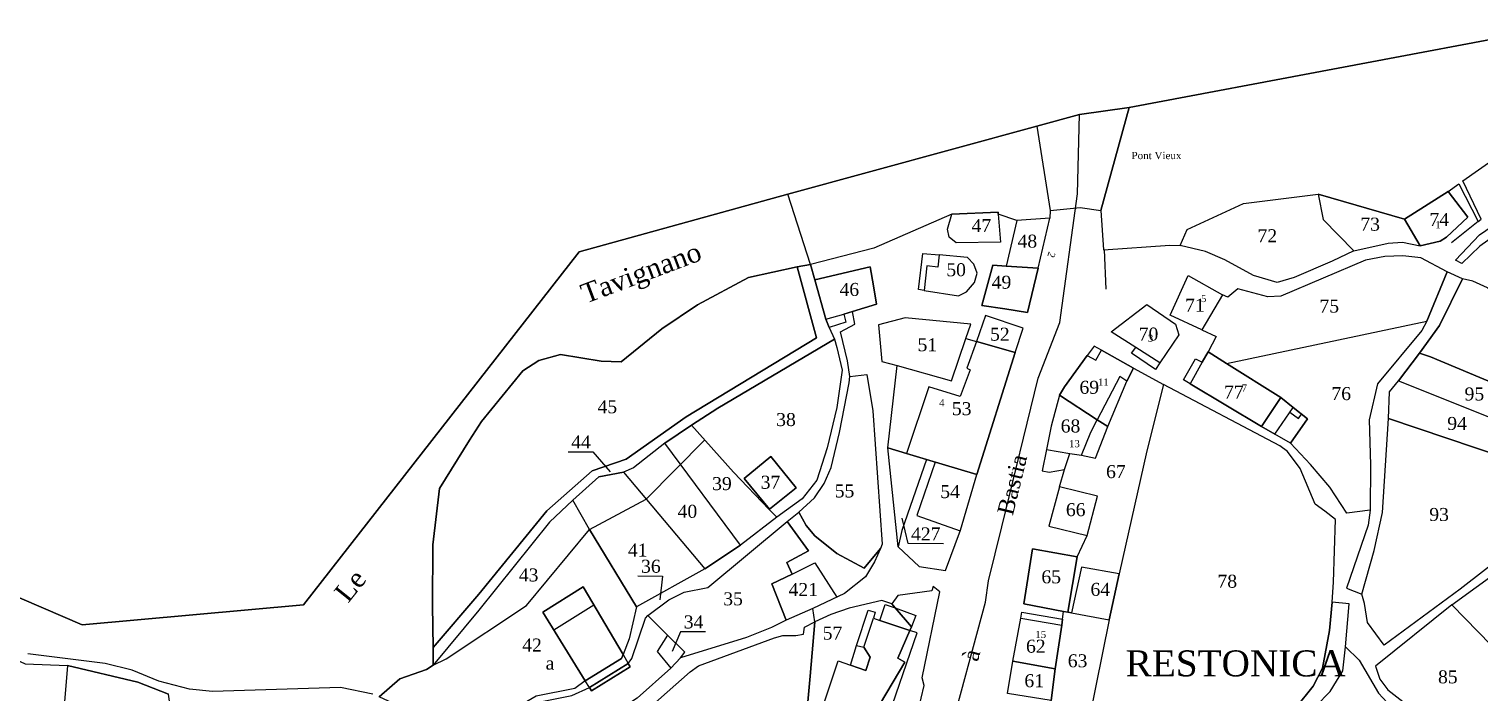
# Model space of a CAD drawing. Extents: x 1207165 to 1207735, y 6152763 to 6153552.
# Drawn here: x 1207288.2 to 1207511.6, y 6153345.3 to 6153447.5 of the extents above; entities that cross this region are included whole.
import ezdxf

# ---------------------------------------------------------------- set-up
doc = ezdxf.new("R2010")
doc.units = 0
doc.linetypes.add('CONTINU', pattern=[0])
for name, color, linetype in [('1LIEUDIT', 7, 'CONTINU'), ('1PARCELLE', 7, 'CONTINU'), ('1SECTION', 7, 'CONTINU'), ('1SUBDFISC', 7, 'CONTINU'), ('1SUBDSECT', 7, 'CONTINU'), ('1TRONFLUV', 7, 'CONTINU'), ('1TROUPARCELLE', 7, 'CONTINU'), ('1ZONCOMM', 7, 'CONTINU'), ('3BATIDUR', 7, 'CONTINU'), ('3BATILEGER', 7, 'CONTINU'), ('3CHEMIN', 7, 'CONTINU'), ('3ENSIMMO', 7, 'CONTINU'), ('3FISCLINE', 7, 'CONTINUOUS'), ('3FLECHEPAR', 7, 'CONTINU'), ('3LIEUDITTEX', 7, 'CONTINU'), ('3LIMNONPARC', 7, 'CONTINU'), ('3NUMVOIE', 7, 'CONTINU'), ('3PARCELLETEX', 7, 'CONTINU'), ('3PONT', 7, 'CONTINU'), ('3SENTIER', 7, 'CONTINU'), ('3SUBDFISCTEX', 7, 'CONTINU'), ('3TRONFLUVTEX', 7, 'CONTINU'), ('3ZONCOMMTEX', 7, 'CONTINU')]:
    doc.layers.add(name, color=color, linetype=linetype)
doc.styles.get("Standard").update_dxf_attribs({"font": 'Times New Roman'})

msp = doc.modelspace()

# ---------------------------------------------------------------- linework, layer by layer
at = {"layer": '1LIEUDIT'}
msp.add_lwpolyline([(1207407.59, 6153337.55), (1207408.52, 6153347.75), (1207409.27, 6153356.12), (1207408.97, 6153358.19), (1207404.83, 6153356.37), (1207404.83, 6153356.37), (1207402.61, 6153361.95), (1207405.76, 6153363.47), (1207404.94, 6153365.24), (1207408.29, 6153367.04), (1207404.98, 6153371.56), (1207406.77, 6153373), (1207409.22, 6153375.2), (1207410.67, 6153377.42), (1207411.77, 6153379.89), (1207413.05, 6153385.27), (1207414.55, 6153392.95), (1207414.63, 6153393.89), (1207414.27, 6153396.35), (1207413.22, 6153400.78), (1207415.42, 6153401.97), (1207415.05, 6153403.94), (1207418.75, 6153405.04), (1207418.27, 6153407.89), (1207417.77, 6153410.8), (1207409.27, 6153408.78), (1207408.57, 6153411.17), (1207405.09, 6153422.02), (1207443.46, 6153432.49), (1207450.02, 6153434.29), (1207457.66, 6153435.36), (1207522.04, 6153447.45)], dxfattribs=at)
at = {"layer": '1PARCELLE'}
for points in [[(1207486.81, 6153422), (1207487.56, 6153418.08), (1207492.3, 6153413.25), (1207488.93, 6153411.67), (1207483.1, 6153409.19), (1207480.45, 6153408.4), (1207476.84, 6153409.48), (1207472.41, 6153411.88), (1207469.46, 6153413.17), (1207465.54, 6153414.08), (1207466.62, 6153416.56), (1207475.27, 6153420.58), (1207486.81, 6153422)], [(1207502.5, 6153414.03), (1207500.1, 6153418.16), (1207486.81, 6153422), (1207487.56, 6153418.08), (1207492.3, 6153413.25), (1207497.57, 6153414.43), (1207499.8, 6153414.6), (1207502.5, 6153414.03)], [(1207502.5, 6153414.03), (1207500.1, 6153418.16), (1207506.84, 6153422.4), (1207509.85, 6153418.45), (1207506.54, 6153415.37), (1207505.57, 6153414.74), (1207502.5, 6153414.03)], [(1207437.49, 6153419.25), (1207437.5, 6153418.93), (1207437.85, 6153414.62), (1207431.02, 6153414.49), (1207429.93, 6153415.4), (1207429.69, 6153416.6), (1207430.34, 6153418.93), (1207437.49, 6153419.25)], [(1207438.75, 6153410.93), (1207441.21, 6153410.76), (1207443.65, 6153410.6), (1207445.48, 6153418.33), (1207440.38, 6153417.94), (1207438.75, 6153410.93)], [(1207426.53, 6153410.96), (1207426.1, 6153407.15), (1207431.41, 6153406.32), (1207432.63, 6153406.96), (1207433.86, 6153408.37), (1207434.26, 6153409.82), (1207433.73, 6153411.22), (1207432.77, 6153412.27), (1207428.41, 6153412.64), (1207428.21, 6153410.78), (1207426.53, 6153410.96)], [(1207472.66, 6153395.94), (1207503.54, 6153402.44), (1207506.64, 6153410.05), (1207502.59, 6153412.18), (1207499.83, 6153412.5), (1207497.08, 6153412.41), (1207494.07, 6153411.84), (1207481.06, 6153406.28), (1207479.04, 6153406.18), (1207474.44, 6153407.42), (1207472.88, 6153406.12), (1207472.07, 6153406.51), (1207468.89, 6153401.1), (1207471.09, 6153400.09), (1207469.84, 6153397.72), (1207472.66, 6153395.94)], [(1207406.52, 6153410.83), (1207409.53, 6153399.89), (1207389.45, 6153387.69), (1207380.18, 6153381.18), (1207374.97, 6153379.38), (1207367.98, 6153373.21), (1207357.49, 6153360.4), (1207350.49, 6153352.16), (1207350.34, 6153358.63), (1207350.42, 6153367.98), (1207351.45, 6153376.68), (1207356.04, 6153384.09), (1207357.91, 6153386.98), (1207364.28, 6153394.8), (1207366.74, 6153396.37), (1207370.1, 6153397.32), (1207376.36, 6153396.25), (1207379.41, 6153396.15), (1207385.67, 6153401.27), (1207391.17, 6153404.94), (1207399.02, 6153409.14), (1207406.52, 6153410.83)], [(1207411.44, 6153401.47), (1207412.29, 6153399.64), (1207394.3, 6153389.01), (1207390.28, 6153386.41), (1207386.14, 6153383.66), (1207381.34, 6153379.82), (1207379.77, 6153379.18), (1207375.96, 6153378.47), (1207371.99, 6153374.84), (1207368.36, 6153371.48), (1207357.48, 6153357.92), (1207350.45, 6153349.46), (1207350.49, 6153352.16), (1207357.49, 6153360.4), (1207367.98, 6153373.21), (1207374.97, 6153379.38), (1207380.18, 6153381.18), (1207389.45, 6153387.69), (1207409.53, 6153399.89), (1207406.52, 6153410.83), (1207408.57, 6153411.17), (1207409.27, 6153408.78), (1207410.96, 6153402.72), (1207411.44, 6153401.47)], [(1207415.05, 6153403.94), (1207413.72, 6153403.54), (1207414.01, 6153402.27), (1207411.44, 6153401.47), (1207410.96, 6153402.72), (1207409.27, 6153408.78), (1207417.77, 6153410.8), (1207418.27, 6153407.89), (1207418.75, 6153405.04), (1207415.05, 6153403.94)], [(1207438.75, 6153410.93), (1207441.21, 6153410.76), (1207443.65, 6153410.6), (1207442.03, 6153403.78), (1207438.55, 6153404.32), (1207435, 6153404.85), (1207436.69, 6153411.07), (1207438.75, 6153410.93)], [(1207472.07, 6153406.51), (1207468.89, 6153401.1), (1207463.98, 6153403.37), (1207466.74, 6153409.45), (1207472.07, 6153406.51)], [(1207522.12, 6153389.38), (1207530.12, 6153399.33), (1207528.37, 6153399.73), (1207522.67, 6153401.72), (1207516.19, 6153404.44), (1207512.85, 6153407.59), (1207510.62, 6153408.6), (1207509, 6153408.97), (1207505.48, 6153401.76), (1207502.38, 6153397.49), (1207504.1, 6153396.93), (1207522.12, 6153389.38)], [(1207458.71, 6153398.38), (1207454.88, 6153400.8), (1207460.42, 6153405), (1207464.79, 6153401.95), (1207465.34, 6153400.32), (1207462.41, 6153396.03), (1207461.72, 6153395.01), (1207458.06, 6153397.5), (1207458.71, 6153398.38)], [(1207421.94, 6153395.6), (1207430.33, 6153393.22), (1207432.54, 6153399.77), (1207433.28, 6153401.97), (1207423.19, 6153402.97), (1207419.05, 6153401.88), (1207419.58, 6153396.24), (1207421.94, 6153395.6)], [(1207434.14, 6153399.33), (1207440.14, 6153397.62), (1207441.33, 6153401.38), (1207435.55, 6153403.29), (1207434.14, 6153399.33)], [(1207472.66, 6153395.94), (1207503.54, 6153402.44), (1207502.76, 6153401.01), (1207495.93, 6153392.77), (1207494.63, 6153387.22), (1207494.87, 6153380.28), (1207494.82, 6153373.32), (1207491.19, 6153372.88), (1207488.59, 6153376.85), (1207485.63, 6153380.35), (1207482.55, 6153383.63), (1207485.16, 6153387.37), (1207482.94, 6153389.16), (1207481.06, 6153390.68), (1207472.66, 6153395.94)], [(1207402.22, 6153373.41), (1207396.75, 6153379.15), (1207390.28, 6153386.41), (1207394.3, 6153389.01), (1207412.29, 6153399.64), (1207412.67, 6153398.38), (1207413.47, 6153394.87), (1207412.64, 6153389.14), (1207411.16, 6153382.9), (1207409.57, 6153377.96), (1207407.32, 6153375.09), (1207403.42, 6153372.22), (1207402.22, 6153373.41)], [(1207420.5, 6153382.93), (1207421.94, 6153395.6), (1207430.33, 6153393.22), (1207432.54, 6153399.77), (1207434.14, 6153399.33), (1207440.14, 6153397.62), (1207434.22, 6153378.82), (1207426.47, 6153381.12), (1207423.36, 6153382.04), (1207420.5, 6153382.93)], [(1207454.4, 6153386.19), (1207457.32, 6153393.2), (1207458.34, 6153395.21), (1207453.44, 6153397.95), (1207452.28, 6153398.57), (1207451.2, 6153397.14), (1207447.7, 6153392.34), (1207446.96, 6153391.02), (1207452.76, 6153387.26), (1207454.4, 6153386.19)], [(1207472.66, 6153395.94), (1207481.06, 6153390.68), (1207482.94, 6153389.16), (1207485.16, 6153387.37), (1207482.55, 6153383.63), (1207480.09, 6153385.03), (1207478.08, 6153386.23), (1207467.08, 6153392.76), (1207466.04, 6153393.4), (1207467.9, 6153396.62), (1207468.94, 6153396.1), (1207469.84, 6153397.72), (1207472.66, 6153395.94)], [(1207522.12, 6153389.38), (1207504.1, 6153396.93), (1207502.38, 6153397.49), (1207499.14, 6153393.22), (1207518.82, 6153385.38), (1207522.12, 6153389.38)], [(1207406.77, 6153373), (1207409.22, 6153375.2), (1207410.67, 6153377.42), (1207411.77, 6153379.89), (1207413.05, 6153385.27), (1207414.55, 6153392.95), (1207414.63, 6153393.89), (1207417.29, 6153394.23), (1207418.19, 6153388.61), (1207419.65, 6153368.06), (1207419.36, 6153367.42), (1207416.84, 6153364.4), (1207412.63, 6153366.62), (1207409.27, 6153369.34), (1207407.93, 6153370.95), (1207406.77, 6153373)], [(1207462.95, 6153392.66), (1207460.42, 6153382.48), (1207456.12, 6153363.52), (1207450.32, 6153364.56), (1207448.8, 6153357.52), (1207448.24, 6153357.58), (1207449.66, 6153366.13), (1207451.19, 6153369.43), (1207452.8, 6153375.49), (1207446.92, 6153376.92), (1207447.71, 6153379.6), (1207448.56, 6153382.07), (1207450.31, 6153381.78), (1207452.5, 6153381.31), (1207454.4, 6153386.19), (1207457.32, 6153393.2), (1207458.34, 6153395.21), (1207462.95, 6153392.66)], [(1207518.82, 6153385.38), (1207515.6, 6153381.38), (1207497.64, 6153387.43), (1207497.8, 6153391.55), (1207499.14, 6153393.22), (1207518.82, 6153385.38)], [(1207447.71, 6153379.6), (1207448.56, 6153382.07), (1207450.31, 6153381.78), (1207452.5, 6153381.31), (1207454.4, 6153386.19), (1207452.76, 6153387.26), (1207446.96, 6153391.02), (1207445.65, 6153386.25), (1207444.93, 6153382.65), (1207444.28, 6153379.37), (1207445.37, 6153379.15), (1207447.71, 6153379.6)], [(1207515.6, 6153381.38), (1207519.55, 6153378.64), (1207523.17, 6153375.86), (1207525.64, 6153375.31), (1207516.02, 6153366.84), (1207508.67, 6153361.17), (1207496.98, 6153352.51), (1207494.38, 6153356.03), (1207493.93, 6153358.94), (1207493.53, 6153360.39), (1207495.42, 6153367.09), (1207496.72, 6153372.95), (1207497.64, 6153387.43), (1207515.6, 6153381.38)], [(1207403.42, 6153372.22), (1207397.79, 6153367.92), (1207386.14, 6153383.66), (1207390.28, 6153386.41), (1207396.75, 6153379.15), (1207402.22, 6153373.41), (1207403.42, 6153372.22)], [(1207392.29, 6153364.3), (1207397.79, 6153367.92), (1207386.14, 6153383.66), (1207381.34, 6153379.82), (1207379.77, 6153379.18), (1207392.29, 6153364.3)], [(1207420.5, 6153382.93), (1207423.36, 6153382.04), (1207426.47, 6153381.12), (1207422.64, 6153370.21), (1207422.11, 6153367.67), (1207420.5, 6153382.93)], [(1207406.36, 6153376.76), (1207402.27, 6153373.46), (1207398.37, 6153378.22), (1207402.48, 6153381.59), (1207406.36, 6153376.76)], [(1207434.22, 6153378.82), (1207426.47, 6153381.12), (1207422.64, 6153370.21), (1207422.11, 6153367.67), (1207425.32, 6153364.63), (1207429.39, 6153364.01), (1207431.69, 6153370.24), (1207434.22, 6153378.82)], [(1207392.29, 6153364.3), (1207381.79, 6153358.43), (1207374.57, 6153370.34), (1207371.99, 6153374.84), (1207375.96, 6153378.47), (1207379.77, 6153379.18), (1207392.29, 6153364.3)], [(1207451.19, 6153369.43), (1207452.8, 6153375.49), (1207446.92, 6153376.92), (1207445.31, 6153370.87), (1207451.19, 6153369.43)], [(1207350.45, 6153349.46), (1207352.47, 6153350.41), (1207364.82, 6153358.61), (1207374.57, 6153370.34), (1207371.99, 6153374.84), (1207368.36, 6153371.48), (1207357.48, 6153357.92), (1207350.45, 6153349.46)], [(1207383.53, 6153357.11), (1207386.75, 6153359.48), (1207389.13, 6153360.68), (1207392.77, 6153361.4), (1207404.98, 6153371.56), (1207408.29, 6153367.04), (1207404.94, 6153365.24), (1207405.76, 6153363.47), (1207402.61, 6153361.95), (1207404.83, 6153356.37), (1207402.57, 6153355.23), (1207398.71, 6153353.68), (1207388.57, 6153350.57), (1207389.24, 6153351.43), (1207386.58, 6153354.07), (1207383.53, 6153357.11)], [(1207404.98, 6153371.56), (1207406.77, 6153373), (1207407.93, 6153370.95), (1207409.27, 6153369.34), (1207412.63, 6153366.62), (1207416.84, 6153364.4), (1207419.36, 6153367.42), (1207418.43, 6153365.38), (1207417.04, 6153363.06), (1207413.83, 6153360.49), (1207408.97, 6153358.19), (1207404.83, 6153356.37), (1207402.61, 6153361.95), (1207405.76, 6153363.47), (1207404.94, 6153365.24), (1207408.29, 6153367.04), (1207404.98, 6153371.56)], [(1207529.02, 6153371.84), (1207530.36, 6153370.91), (1207532.08, 6153369.13), (1207534.18, 6153365.8), (1207538.43, 6153358.37), (1207531.81, 6153351.15), (1207527.3, 6153347.09), (1207524.66, 6153345.27), (1207521.44, 6153344.32), (1207507.38, 6153358.72), (1207521.8, 6153369.23), (1207523.95, 6153366.32), (1207527.29, 6153368.87), (1207525.17, 6153371.77), (1207525.68, 6153371.96), (1207526.56, 6153371.98), (1207528.34, 6153371.39), (1207529.02, 6153371.84)], [(1207381.79, 6153358.43), (1207380.64, 6153353.5), (1207379.72, 6153351.07), (1207379.49, 6153350.46), (1207373.89, 6153347.04), (1207372.29, 6153345.86), (1207366.35, 6153344.68), (1207359.02, 6153340.38), (1207356.67, 6153339.55), (1207354.95, 6153339.75), (1207347.24, 6153342.21), (1207342.15, 6153344.57), (1207345.35, 6153347.33), (1207349.45, 6153348.79), (1207350.45, 6153349.46), (1207352.47, 6153350.41), (1207364.82, 6153358.61), (1207374.57, 6153370.34), (1207381.79, 6153358.43)], [(1207448.24, 6153357.58), (1207449.66, 6153366.13), (1207442.81, 6153367.38), (1207441.44, 6153358.88), (1207447.56, 6153357.72), (1207448.24, 6153357.58)], [(1207454.62, 6153356.43), (1207456.12, 6153363.52), (1207450.32, 6153364.56), (1207448.8, 6153357.52), (1207454.62, 6153356.43)], [(1207294.12, 6153349.37), (1207293.26, 6153338.84), (1207291.66, 6153339.66), (1207289.31, 6153340.44), (1207288.82, 6153341.14), (1207274.46, 6153348.98), (1207269.98, 6153351.7), (1207268.52, 6153353.39), (1207266.95, 6153355.91), (1207264.61, 6153361.39), (1207268.67, 6153358.68), (1207278.13, 6153354.03), (1207287.61, 6153349.63), (1207294.12, 6153349.37)], [(1207407.3, 6153327.29), (1207408.26, 6153326.66), (1207409.93, 6153325.82), (1207411.96, 6153327.49), (1207412.69, 6153327.05), (1207419.3, 6153332.77), (1207424.08, 6153339.78), (1207425.2, 6153342.41), (1207426.09, 6153346.31), (1207425.81, 6153347.48), (1207428.51, 6153360.72), (1207427.49, 6153361.57), (1207427.27, 6153360.87), (1207422.02, 6153360.15), (1207421.11, 6153358.88), (1207421.64, 6153358.26), (1207424.13, 6153355.34), (1207423.9, 6153354.79), (1207422.02, 6153350.51), (1207423.1, 6153349.89), (1207415.49, 6153337.02), (1207414.29, 6153334.99), (1207407.3, 6153327.29)], [(1207409.27, 6153356.12), (1207408.52, 6153347.75), (1207407.59, 6153337.55), (1207407.15, 6153331.21), (1207407.3, 6153327.29), (1207414.29, 6153334.99), (1207415.49, 6153337.02), (1207423.1, 6153349.89), (1207422.02, 6153350.51), (1207423.9, 6153354.79), (1207424.13, 6153355.34), (1207421.64, 6153358.26), (1207421.11, 6153358.88), (1207419.59, 6153359.42), (1207414.56, 6153358.21), (1207411.74, 6153357.27), (1207409.27, 6153356.12)], [(1207521.44, 6153344.32), (1207507.38, 6153358.72), (1207495.64, 6153349.27), (1207496.27, 6153347.26), (1207497.53, 6153345.66), (1207502.39, 6153341.83), (1207504.92, 6153340.44), (1207505.98, 6153339.08), (1207506.81, 6153336.41), (1207521.44, 6153344.32)], [(1207361.36, 6153339.55), (1207366.45, 6153343.68), (1207371.82, 6153344.75), (1207374.55, 6153345.98), (1207374.84, 6153345.51), (1207380.82, 6153349.2), (1207380.52, 6153349.71), (1207381.07, 6153350.47), (1207383.16, 6153356.68), (1207383.53, 6153357.11), (1207386.58, 6153354.07), (1207384.99, 6153351.53), (1207387.1, 6153349), (1207381.87, 6153344.35), (1207380, 6153343.1), (1207373.32, 6153340.59), (1207368.04, 6153337.03), (1207365.27, 6153335.88), (1207363.46, 6153334.83), (1207361.36, 6153339.55)], [(1207439.75, 6153350.04), (1207441, 6153356.66), (1207441.14, 6153357.62), (1207447.4, 6153356.53), (1207447.29, 6153355.59), (1207446.3, 6153348.89), (1207439.75, 6153350.04)], [(1207454.62, 6153356.43), (1207451.49, 6153341.19), (1207445.35, 6153341.89), (1207445.65, 6153343.98), (1207446.3, 6153348.89), (1207447.29, 6153355.59), (1207447.4, 6153356.53), (1207447.56, 6153357.72), (1207448.24, 6153357.58), (1207448.8, 6153357.52), (1207454.62, 6153356.43)], [(1207388.57, 6153350.57), (1207389.24, 6153351.43), (1207386.58, 6153354.07), (1207384.99, 6153351.53), (1207387.1, 6153349), (1207388.57, 6153350.57)], [(1207484.2, 6153340.88), (1207488.65, 6153345.39), (1207490.6, 6153348.56), (1207490.98, 6153352.25), (1207493.09, 6153350.21), (1207496.08, 6153345.13), (1207497.44, 6153343.68), (1207503.72, 6153339.43), (1207505.49, 6153336.28), (1207496.52, 6153328.35), (1207484.2, 6153340.88)], [(1207294.12, 6153349.37), (1207293.26, 6153338.84), (1207293.14, 6153337.52), (1207299.65, 6153333.46), (1207307.32, 6153329.5), (1207311.74, 6153328.02), (1207313.7, 6153334.8), (1207310.47, 6153339.53), (1207309.72, 6153344.97), (1207304.95, 6153346.84), (1207294.12, 6153349.37)], [(1207439.75, 6153350.04), (1207446.3, 6153348.89), (1207445.65, 6153343.98), (1207438.91, 6153345.1), (1207439.75, 6153350.04)]]:
    msp.add_lwpolyline(points, close=True, dxfattribs=at)
for points in [[(1207371.82, 6153344.75), (1207374.55, 6153345.98), (1207374.84, 6153345.51), (1207380.82, 6153349.2), (1207380.52, 6153349.71), (1207381.07, 6153350.47), (1207383.16, 6153356.68), (1207383.53, 6153357.11), (1207386.75, 6153359.48), (1207389.13, 6153360.68), (1207392.77, 6153361.4), (1207404.98, 6153371.56), (1207406.77, 6153373), (1207409.22, 6153375.2), (1207410.67, 6153377.42), (1207411.77, 6153379.89), (1207413.05, 6153385.27), (1207414.55, 6153392.95), (1207414.63, 6153393.89), (1207414.27, 6153396.35), (1207413.22, 6153400.78), (1207415.42, 6153401.97), (1207415.05, 6153403.94), (1207413.72, 6153403.54), (1207414.01, 6153402.27), (1207411.44, 6153401.47), (1207412.29, 6153399.64), (1207412.67, 6153398.38), (1207413.47, 6153394.87), (1207412.64, 6153389.14), (1207411.16, 6153382.9), (1207409.57, 6153377.96), (1207407.32, 6153375.09), (1207403.42, 6153372.22), (1207397.79, 6153367.92), (1207392.29, 6153364.3), (1207381.79, 6153358.43), (1207380.64, 6153353.5), (1207379.72, 6153351.07), (1207379.49, 6153350.46), (1207373.89, 6153347.04), (1207372.29, 6153345.86), (1207366.35, 6153344.68)], [(1207483.28, 6153342.81), (1207486, 6153346.23), (1207487.46, 6153348.97), (1207488.53, 6153354.8), (1207488.96, 6153359.15), (1207489.13, 6153362.21), (1207489.45, 6153371.9), (1207487.84, 6153373.16), (1207486.31, 6153374.24), (1207484.04, 6153379.73), (1207482.05, 6153382.37), (1207480.86, 6153383.21), (1207462.95, 6153392.66), (1207460.42, 6153382.48), (1207456.12, 6153363.52), (1207454.62, 6153356.43), (1207454.62, 6153356.43), (1207451.49, 6153341.19)], [(1207382.99, 6153342.17), (1207390.06, 6153348.39), (1207391.33, 6153349.32), (1207403.04, 6153353.66), (1207404.34, 6153354), (1207406.34, 6153354.01), (1207407.51, 6153354.24), (1207407.67, 6153355.31), (1207409.27, 6153356.12), (1207408.52, 6153347.75), (1207407.59, 6153337.55)], [(1207287.61, 6153349.63), (1207294.12, 6153349.37), (1207294.12, 6153349.37), (1207304.95, 6153346.84), (1207309.72, 6153344.97)], [(1207341.18, 6153344.97), (1207336.21, 6153346.02), (1207316.47, 6153345.39), (1207312.91, 6153345.73), (1207308.2, 6153346.95), (1207304.12, 6153348.68), (1207299.95, 6153349.69), (1207288.02, 6153351.17)]]:
    msp.add_lwpolyline(points, dxfattribs=at)
at = {"layer": '1SECTION'}
msp.add_lwpolyline([(1207522.04, 6153447.45), (1207457.66, 6153435.36), (1207450.02, 6153434.29), (1207443.46, 6153432.49), (1207405.09, 6153422.02), (1207372.95, 6153413.14), (1207330.51, 6153358.71), (1207296.39, 6153355.63), (1207265.5, 6153368.96)], dxfattribs=at)
at = {"layer": '1SUBDFISC'}
for points in [[(1207373.89, 6153347.04), (1207372.29, 6153345.86), (1207366.35, 6153344.68), (1207359.02, 6153340.38), (1207356.67, 6153339.55), (1207354.95, 6153339.75), (1207347.24, 6153342.21), (1207342.15, 6153344.57), (1207345.35, 6153347.33), (1207349.45, 6153348.79), (1207350.45, 6153349.46), (1207352.47, 6153350.41), (1207364.82, 6153358.61), (1207374.57, 6153370.34), (1207381.79, 6153358.43), (1207380.64, 6153353.5), (1207379.72, 6153351.07), (1207373.58, 6153361.51), (1207367.35, 6153357.61), (1207373.89, 6153347.04)], [(1207379.72, 6153351.07), (1207379.49, 6153350.46), (1207373.89, 6153347.04), (1207367.35, 6153357.61), (1207373.58, 6153361.51), (1207379.72, 6153351.07)]]:
    msp.add_lwpolyline(points, close=True, dxfattribs=at)
at = {"layer": '1SUBDSECT'}
msp.add_lwpolyline([(1207522.04, 6153447.45), (1207457.66, 6153435.36), (1207450.02, 6153434.29), (1207443.46, 6153432.49), (1207405.09, 6153422.02), (1207372.95, 6153413.14), (1207330.51, 6153358.71), (1207296.39, 6153355.63), (1207265.5, 6153368.96)], dxfattribs=at)
at = {"layer": '1TRONFLUV'}
for points in [[(1207522.04, 6153447.45), (1207457.66, 6153435.36), (1207453.32, 6153419.48), (1207453.74, 6153413.41), (1207463.95, 6153414.15), (1207465.54, 6153414.08), (1207466.62, 6153416.56), (1207475.27, 6153420.58), (1207486.81, 6153422), (1207500.1, 6153418.16), (1207506.84, 6153422.4), (1207508.48, 6153423.57), (1207511.46, 6153417.79), (1207511.89, 6153418.13), (1207509.1, 6153424.04), (1207517.33, 6153429.86)], [(1207265.5, 6153368.96), (1207296.39, 6153355.63), (1207330.51, 6153358.71), (1207372.95, 6153413.14), (1207405.09, 6153422.02), (1207443.46, 6153432.49), (1207445.53, 6153419.49), (1207445.48, 6153418.33), (1207440.38, 6153417.94), (1207437.5, 6153418.93), (1207437.49, 6153419.25), (1207430.34, 6153418.93), (1207418.33, 6153413.68), (1207408.57, 6153411.17), (1207406.52, 6153410.83), (1207406.52, 6153410.83), (1207399.02, 6153409.14), (1207391.17, 6153404.94), (1207385.67, 6153401.27), (1207379.41, 6153396.15), (1207376.36, 6153396.25), (1207370.1, 6153397.32), (1207366.74, 6153396.37), (1207364.28, 6153394.8), (1207357.91, 6153386.98), (1207356.04, 6153384.09), (1207351.45, 6153376.68), (1207350.42, 6153367.98), (1207350.34, 6153358.63), (1207350.49, 6153352.16), (1207350.45, 6153349.46), (1207349.45, 6153348.79), (1207345.35, 6153347.33), (1207342.15, 6153344.57)], [(1207484.2, 6153340.88), (1207488.65, 6153345.39), (1207490.6, 6153348.56), (1207490.98, 6153352.25), (1207491.57, 6153358.88), (1207488.96, 6153359.15), (1207488.53, 6153354.8), (1207487.46, 6153348.97), (1207486, 6153346.23), (1207483.28, 6153342.81)], [(1207341.18, 6153344.97), (1207336.21, 6153346.02), (1207316.47, 6153345.39), (1207312.91, 6153345.73), (1207308.2, 6153346.95), (1207304.12, 6153348.68), (1207299.95, 6153349.69), (1207288.02, 6153351.17)]]:
    msp.add_lwpolyline(points, dxfattribs=at)
for points in [[(1207522.92, 6153419.94), (1207521.96, 6153419.21), (1207518.94, 6153418.6), (1207516.24, 6153417.23), (1207511.67, 6153414), (1207508.93, 6153411.32), (1207507.96, 6153411.84), (1207511.62, 6153415.75), (1207514.72, 6153417.84), (1207519.45, 6153419.93), (1207522.2, 6153420.83), (1207522.92, 6153419.94)], [(1207503.54, 6153402.44), (1207502.76, 6153401.01), (1207495.93, 6153392.77), (1207494.63, 6153387.22), (1207494.87, 6153380.28), (1207494.82, 6153373.32), (1207494.49, 6153371.01), (1207491.16, 6153361.29), (1207493.53, 6153360.39), (1207495.42, 6153367.09), (1207496.72, 6153372.95), (1207497.64, 6153387.43), (1207497.8, 6153391.55), (1207499.14, 6153393.22), (1207502.38, 6153397.49), (1207505.48, 6153401.76), (1207509, 6153408.97), (1207506.64, 6153410.05), (1207503.54, 6153402.44)]]:
    msp.add_lwpolyline(points, close=True, dxfattribs=at)
at = {"layer": '1TROUPARCELLE'}
msp.add_lwpolyline([(1207398.37, 6153378.22), (1207402.48, 6153381.59), (1207406.36, 6153376.76), (1207402.27, 6153373.46), (1207398.37, 6153378.22)], close=True, dxfattribs=at)
at = {"layer": '1ZONCOMM'}
msp.add_lwpolyline([(1207495.5, 6153225.64), (1207446.32, 6153272.2), (1207433.43, 6153323.74), (1207429.84, 6153338.09), (1207435.57, 6153359.12), (1207436.03, 6153362.41), (1207438.06, 6153370.73), (1207443.65, 6153393.65), (1207447.01, 6153402.24), (1207449.73, 6153422.07), (1207450.02, 6153434.29)], dxfattribs=at)
msp.add_lwpolyline([(1207495.5, 6153225.64), (1207446.32, 6153272.2), (1207433.43, 6153323.74), (1207429.84, 6153338.09), (1207435.57, 6153359.12), (1207436.03, 6153362.41), (1207438.06, 6153370.73), (1207443.65, 6153393.65), (1207447.01, 6153402.24), (1207449.73, 6153422.07), (1207450.02, 6153434.29)], dxfattribs=at)
msp.add_lwpolyline([(1207495.5, 6153225.64), (1207446.32, 6153272.2), (1207433.43, 6153323.74), (1207429.84, 6153338.09), (1207435.57, 6153359.12), (1207436.03, 6153362.41), (1207438.06, 6153370.73), (1207443.65, 6153393.65), (1207447.01, 6153402.24), (1207449.73, 6153422.07), (1207450.02, 6153434.29)], dxfattribs=at)
msp.add_lwpolyline([(1207495.5, 6153225.64), (1207446.32, 6153272.2), (1207433.43, 6153323.74), (1207429.84, 6153338.09), (1207435.57, 6153359.12), (1207436.03, 6153362.41), (1207438.06, 6153370.73), (1207443.65, 6153393.65), (1207447.01, 6153402.24), (1207449.73, 6153422.07), (1207450.02, 6153434.29)], dxfattribs=at)
at = {"layer": '3BATIDUR'}
for points in [[(1207500.1, 6153418.16), (1207502.5, 6153414.03), (1207505.57, 6153414.74), (1207506.54, 6153415.37), (1207509.85, 6153418.45), (1207506.84, 6153422.4), (1207500.1, 6153418.16)], [(1207437.5, 6153418.93), (1207437.85, 6153414.62), (1207431.02, 6153414.49), (1207429.93, 6153415.4), (1207429.69, 6153416.6), (1207430.34, 6153418.93), (1207437.49, 6153419.25), (1207437.5, 6153418.93)], [(1207441.21, 6153410.76), (1207443.65, 6153410.6), (1207445.48, 6153418.33), (1207440.38, 6153417.94), (1207438.75, 6153410.93), (1207441.21, 6153410.76)], [(1207426.1, 6153407.15), (1207431.41, 6153406.32), (1207432.63, 6153406.96), (1207433.86, 6153408.37), (1207434.26, 6153409.82), (1207433.73, 6153411.22), (1207432.77, 6153412.27), (1207428.41, 6153412.64), (1207428.21, 6153410.78), (1207426.53, 6153410.96), (1207426.1, 6153407.15)], [(1207413.72, 6153403.54), (1207415.05, 6153403.94), (1207418.75, 6153405.04), (1207418.27, 6153407.89), (1207417.77, 6153410.8), (1207409.27, 6153408.78), (1207410.96, 6153402.72), (1207413.72, 6153403.54)], [(1207436.69, 6153411.07), (1207435, 6153404.85), (1207438.55, 6153404.32), (1207442.03, 6153403.78), (1207443.65, 6153410.6), (1207441.21, 6153410.76), (1207438.75, 6153410.93), (1207436.69, 6153411.07)], [(1207468.89, 6153401.1), (1207463.98, 6153403.37), (1207466.74, 6153409.45), (1207472.07, 6153406.51), (1207468.89, 6153401.1)], [(1207458.71, 6153398.38), (1207454.88, 6153400.8), (1207460.42, 6153405), (1207464.79, 6153401.95), (1207465.34, 6153400.32), (1207462.41, 6153396.03), (1207458.71, 6153398.38)], [(1207440.14, 6153397.62), (1207441.33, 6153401.38), (1207435.55, 6153403.29), (1207434.14, 6153399.33), (1207440.14, 6153397.62)], [(1207434.14, 6153399.33), (1207432.67, 6153395.18), (1207433.2, 6153394.96), (1207431.65, 6153390.82), (1207426.8, 6153392.32), (1207423.36, 6153382.04), (1207426.47, 6153381.12), (1207434.22, 6153378.82), (1207440.14, 6153397.62), (1207434.14, 6153399.33)], [(1207457.32, 6153393.2), (1207456.22, 6153393.92), (1207452.76, 6153387.26), (1207446.96, 6153391.02), (1207447.7, 6153392.34), (1207451.2, 6153397.14), (1207452.55, 6153396.45), (1207453.44, 6153397.95), (1207458.34, 6153395.21), (1207457.32, 6153393.2)], [(1207481.06, 6153390.68), (1207472.66, 6153395.94), (1207469.84, 6153397.72), (1207468.94, 6153396.1), (1207467.08, 6153392.76), (1207478.08, 6153386.23), (1207481.06, 6153390.68)], [(1207452.76, 6153387.26), (1207446.96, 6153391.02), (1207445.65, 6153386.25), (1207444.93, 6153382.65), (1207448.56, 6153382.07), (1207450.31, 6153381.78), (1207451.76, 6153385.35), (1207452.76, 6153387.26)], [(1207482.94, 6153389.16), (1207481.06, 6153390.68), (1207478.08, 6153386.23), (1207480.09, 6153385.03), (1207482.94, 6153389.16)], [(1207402.27, 6153373.46), (1207406.36, 6153376.76), (1207402.48, 6153381.59), (1207398.37, 6153378.22), (1207402.27, 6153373.46)], [(1207449.66, 6153366.13), (1207448.24, 6153357.58), (1207447.56, 6153357.72), (1207441.44, 6153358.88), (1207442.81, 6153367.38), (1207449.66, 6153366.13)], [(1207456.12, 6153363.52), (1207450.32, 6153364.56), (1207448.8, 6153357.52), (1207454.62, 6153356.43), (1207456.12, 6153363.52)], [(1207379.72, 6153351.07), (1207379.49, 6153350.46), (1207373.89, 6153347.04), (1207367.35, 6153357.61), (1207373.58, 6153361.51), (1207379.72, 6153351.07)], [(1207419.27, 6153356.33), (1207423.9, 6153354.79), (1207422.02, 6153350.51), (1207423.1, 6153349.89), (1207415.49, 6153337.02), (1207410.69, 6153338.67), (1207412.23, 6153343), (1207410.64, 6153343.5), (1207412.87, 6153350.12), (1207414.77, 6153349.44), (1207417.11, 6153348.61), (1207417.79, 6153350.68), (1207416.8, 6153352.19), (1207418.28, 6153356.66), (1207419.27, 6153356.33)], [(1207439.75, 6153350.04), (1207441, 6153356.66), (1207447.29, 6153355.59), (1207446.3, 6153348.89), (1207439.75, 6153350.04)], [(1207425.02, 6153354.41), (1207423.9, 6153354.79), (1207422.02, 6153350.51), (1207423.1, 6153349.89), (1207415.49, 6153337.02), (1207417.22, 6153336.44), (1207418.71, 6153340.65), (1207420.14, 6153340.27), (1207425.02, 6153354.41)], [(1207380.52, 6153349.71), (1207374.55, 6153345.98), (1207373.89, 6153347.04), (1207379.49, 6153350.46), (1207379.72, 6153351.07), (1207380.52, 6153349.71)], [(1207380.52, 6153349.71), (1207380.82, 6153349.2), (1207374.84, 6153345.51), (1207374.55, 6153345.98), (1207380.52, 6153349.71)]]:
    msp.add_lwpolyline(points, close=True, dxfattribs=at)
at = {"layer": '3BATILEGER'}
for points in [[(1207419.27, 6153356.33), (1207420.09, 6153358.81), (1207421.64, 6153358.26), (1207424.13, 6153355.34), (1207423.9, 6153354.79), (1207419.27, 6153356.33)], [(1207424.13, 6153355.34), (1207421.64, 6153358.26), (1207424.83, 6153357.11), (1207424.13, 6153355.34)], [(1207416.8, 6153352.19), (1207417.79, 6153350.68), (1207417.11, 6153348.61), (1207414.77, 6153349.44), (1207415.7, 6153352.49), (1207416.8, 6153352.19)]]:
    msp.add_lwpolyline(points, close=True, dxfattribs=at)
at = {"layer": '3CHEMIN'}
msp.add_lwpolyline([(1207374.57, 6153370.34), (1207383.25, 6153375.03), (1207392.3, 6153384.15)], dxfattribs=at)
at = {"layer": '3FISCLINE'}
for points in [[(1207482.45, 6153388.44), (1207483.74, 6153387.45), (1207484.23, 6153388.12)], [(1207427.81, 6153380.71), (1207424.95, 6153372.48), (1207431.65, 6153370.15)], [(1207405.76, 6153363.47), (1207409.26, 6153365.2), (1207412.63, 6153359.92)], [(1207369.03, 6153354.88), (1207375.21, 6153358.74)], [(1207415.7, 6153352.49), (1207417.48, 6153357.91), (1207418.57, 6153357.6), (1207418.28, 6153356.66)]]:
    msp.add_lwpolyline(points, dxfattribs=at)
at = {"layer": '3FLECHEPAR'}
for points in [[(1207371.24, 6153382.33), (1207375.06, 6153382.32), (1207377.73, 6153379.23)], [(1207429.08, 6153368.15), (1207423.62, 6153368.16), (1207422.69, 6153372.08)], [(1207382, 6153363.18), (1207385.81, 6153363.17), (1207385.4, 6153359.51)], [(1207392.4, 6153354.6), (1207388.58, 6153354.6), (1207387.29, 6153351.52)]]:
    msp.add_lwpolyline(points, dxfattribs=at)
at = {"layer": '3LIMNONPARC'}
msp.add_lwpolyline([(1207426.1, 6153407.15), (1207425.22, 6153407.3), (1207425.91, 6153412.85), (1207428.41, 6153412.64), (1207428.21, 6153410.78), (1207426.53, 6153410.96), (1207426.1, 6153407.15)], close=True, dxfattribs=at)
at = {"layer": '3PONT'}
msp.add_lwpolyline([(1207443.46, 6153432.49), (1207445.53, 6153419.49), (1207450.13, 6153419.93), (1207453.32, 6153419.48), (1207457.66, 6153435.36), (1207450.02, 6153434.29), (1207443.46, 6153432.49)], close=True, dxfattribs=at)
at = {"layer": '3SENTIER'}
for points in [[(1207511.46, 6153417.79), (1207507.35, 6153414.53)], [(1207453.84, 6153413.42), (1207454.08, 6153407.39)]]:
    msp.add_lwpolyline(points, dxfattribs=at)

# ---------------------------------------------------------------- texts
at = {"layer": '3ENSIMMO'}
msp.add_text('Pont Vieux', height=1.125, dxfattribs=at).set_placement((1207458.04, 6153427.4))
at = {"layer": '3LIEUDITTEX'}
msp.add_text('RESTONICA', height=4, dxfattribs=at).set_placement((1207457.14, 6153347.72))
at = {"layer": '3NUMVOIE'}
for s, p in [('1', (1207504.84, 6153416.74)), ('5', (1207468.74, 6153405.38)), ('3', (1207460.56, 6153399.26)), ('11', (1207452.87, 6153392.5)), ('7', (1207475, 6153391.58)), ('4', (1207428.41, 6153389.33)), ('13', (1207448.42, 6153383.02)), ('15', (1207443.23, 6153353.62))]:
    msp.add_text(s, height=1.1, dxfattribs=at).set_placement(p)
msp.add_text('2', height=1.1, rotation=252.8, dxfattribs=at).set_placement((1207445.3, 6153413.22))
at = {"layer": '3PARCELLETEX'}
for s, p in [('73', (1207493.29, 6153416.38)), ('74', (1207503.93, 6153417.1)), ('47', (1207433.41, 6153416.16)), ('72', (1207477.45, 6153414.6)), ('48', (1207440.48, 6153413.77)), ('50', (1207429.51, 6153409.36)), ('49', (1207436.5, 6153407.44)), ('46', (1207413.06, 6153406.33)), ('71', (1207466.29, 6153403.9)), ('75', (1207486.99, 6153403.76)), ('52', (1207436.25, 6153399.43)), ('70', (1207459.15, 6153399.45)), ('51', (1207425.08, 6153397.81)), ('69', (1207450.02, 6153391.25)), ('77', (1207472.29, 6153390.5)), ('76', (1207488.83, 6153390.28)), ('95', (1207509.34, 6153390.22)), ('45', (1207375.78, 6153388.25)), ('53', (1207430.37, 6153387.96)), ('38', (1207403.3, 6153386.28)), ('68', (1207447.13, 6153385.29)), ('94', (1207506.68, 6153385.68)), ('44', (1207371.73, 6153382.83)), ('67', (1207454.12, 6153378.26)), ('39', (1207393.44, 6153376.41)), ('37', (1207400.92, 6153376.62)), ('55', (1207412.32, 6153375.28)), ('54', (1207428.58, 6153375.18)), ('40', (1207388.12, 6153372.14)), ('66', (1207447.93, 6153372.4)), ('93', (1207503.91, 6153371.66)), ('427', (1207424.08, 6153368.66)), ('41', (1207380.47, 6153366.18)), ('36', (1207382.49, 6153363.68)), ('43', (1207363.66, 6153362.34)), ('65', (1207444.16, 6153362.05)), ('78', (1207471.28, 6153361.37)), ('35', (1207395.15, 6153358.66)), ('421', (1207405.21, 6153360.09)), ('64', (1207451.72, 6153360.12)), ('34', (1207389.07, 6153355.1)), ('42', (1207364.18, 6153351.54)), ('57', (1207410.47, 6153353.37)), ('62', (1207441.79, 6153351.36)), ('63', (1207448.22, 6153349.12)), ('61', (1207441.54, 6153346.05)), ('85', (1207505.25, 6153346.64))]:
    msp.add_text(s, height=2, dxfattribs=at).set_placement(p)
at = {"layer": '3SUBDFISCTEX'}
msp.add_text('a', height=2, dxfattribs=at).set_placement((1207367.79, 6153348.75))
at = {"layer": '3TRONFLUVTEX'}
for s, rotation, p in [('Tavignano', 20.6, (1207373.94, 6153405.11)), ('Le', 51.3, (1207337.36, 6153358.89))]:
    msp.add_text(s, height=3, rotation=rotation, dxfattribs=at).set_placement(p)
at = {"layer": '3ZONCOMMTEX'}
for s, rotation, p in [('Bastia', 76.3, (1207439.75, 6153372.38)), ('Bastia', 76.3, (1207439.75, 6153372.38)), ('Bastia', 76.3, (1207439.75, 6153372.38)), ('Bastia', 76.3, (1207439.75, 6153372.38)), ('à ', 74.8, (1207434.35, 6153349.87)), ('à ', 74.8, (1207434.35, 6153349.87)), ('à ', 74.8, (1207434.35, 6153349.87)), ('à ', 74.8, (1207434.35, 6153349.87))]:
    msp.add_text(s, height=2.5, rotation=rotation, dxfattribs=at).set_placement(p)

doc.saveas('drawing.dxf')
